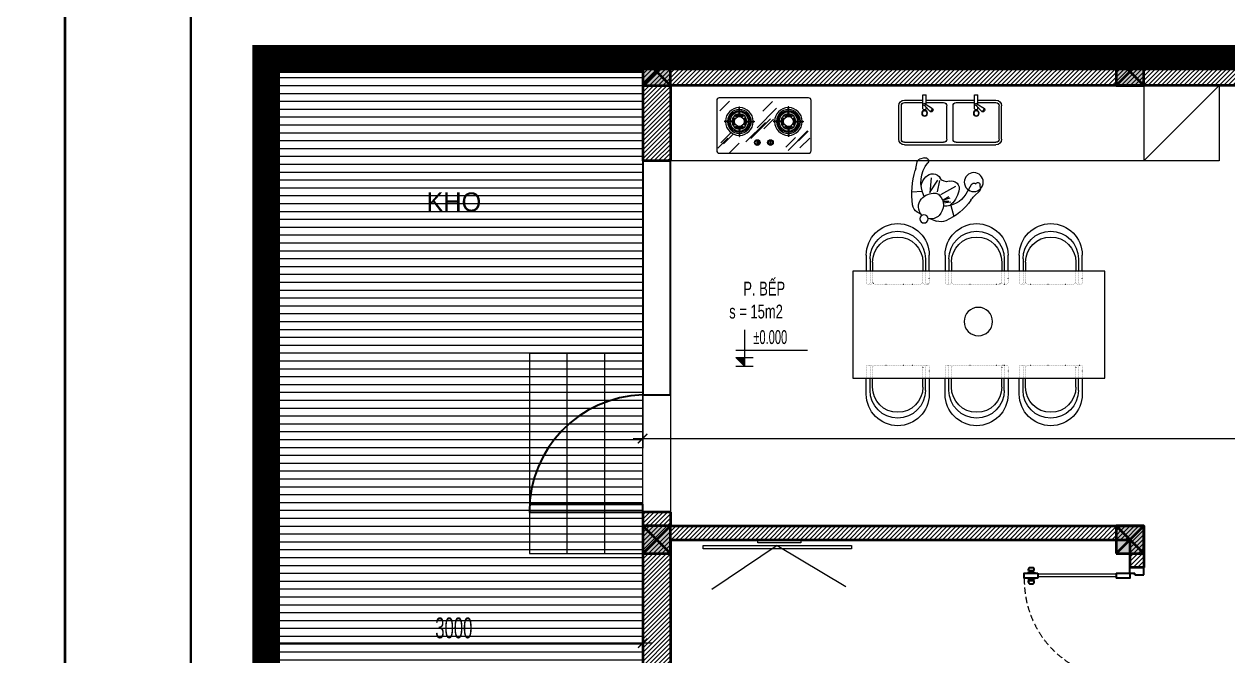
# Model space of a CAD drawing. Header units: inches. Extents: x 274208 to 641690, y -81912 to 129129.
# Drawn here: x 395297 to 404859, y 91968 to 96988 of the extents above; entities that cross this region are included whole.
import ezdxf
from ezdxf.enums import TextEntityAlignment as Align

# ---------------------------------------------------------------- set-up
doc = ezdxf.new("R2010")
doc.units = ezdxf.units.IN
doc.header["$MEASUREMENT"] = 0
doc.header["$PDMODE"] = 3
for name, pattern in [('$1$HIDDEN', [0.375, 0.25, -0.125]), ('DOT', [0.25, 0, -0.25]), ('HIDDEN', [0.375, 0.25, -0.125])]:
    doc.linetypes.add(name, pattern=pattern)
for name, color, linetype, lineweight in [('01.Cut', 255, 'Continuous', 35), ('03.Manh', 251, 'Continuous', 13), ('04.Khuat', 250, 'HIDDEN', 18), ('05.Text', 253, 'Continuous', 18), ('06.betong', 2, 'Continuous', 35), ('07.noithat', 250, 'Continuous', 9), ('08.Dim', 156, 'Continuous', 15), ('09.Hatch', 250, 'Continuous', 5), ('10.Text', 254, 'Continuous', 18), ('11.Khung bo', 32, 'Continuous', 50), ('12.Khung', 36, 'Continuous', 25), ('12.Kinh', 158, 'Continuous', 9), ('DIM', 252, 'Continuous', 20)]:
    doc.layers.add(name, color=color, linetype=linetype, lineweight=lineweight)
for name, color, linetype in [('07.Cua', 75, 'Continuous'), ('NET VUA', 143, 'Continuous'), ('text', 7, 'Continuous')]:
    doc.layers.add(name, color=color, linetype=linetype)
doc.layers.add('Tpl_Bound', color=1, linetype='Continuous', plot=False)
doc.styles.add('AVANTH', font='')
doc.styles.add('TT5_Text Dim', font='hoatbif.shx', dxfattribs={"width": 0.6})
doc.styles.get('AVANTH').set_extended_font_data('.VnAvantH')
doc.dimstyles.new('TT5_Dim 1-75', dxfattribs={"dimscale": 75, "dimtxt": 2.2, "dimasz": 1, "dimexe": 1, "dimexo": 0.5, "dimgap": 0.5, "dimtad": 1, "dimdec": 0, "dimzin": 0, "dimdsep": 46, "dimtxsty": 'TT5_Text Dim', "dimblk": 'ARCHTICK', "dimcen": 0, "dimdle": 1, "dimclrd": 256, "dimclre": 256, "dimclrt": 1, "dimadec": 0, "dimazin": 0, "dimtfac": 0.015, "dimtdec": 0, "dimtix": 1, "dimtmove": 2, "dimatfit": 3, "dimldrblk": 'DOT', "dimfxl": 1, "dimtolj": 1, "dimtzin": 0, "dimlwd": -1, "dimlwe": -1, "dimarcsym": 1})

# ---------------------------------------------------------------- blocks, each defined once
blk = doc.blocks.new('100')
at = {"layer": '11.Khung bo', "const_width": 26.7}
blk.add_lwpolyline([(1860913, -945240), (1860913, -916940), (1896063, -916940), (1896063, -945240)], close=True, dxfattribs=at)
at = {"layer": '12.Khung', "color": 1}
blk.add_lwpolyline([(1901579, -945940), (1901579, -916240), (1859580, -916240), (1859580, -945940)], close=True, dxfattribs=at)
blk = doc.blocks.new('_ARCHTICK')
at = {"color": 0, "linetype": 'ByBlock', "const_width": 0.15}
blk.add_lwpolyline([(-0.5, -0.5), (0.5, 0.5)], dxfattribs=at)
blk = doc.blocks.new('*D84')
at = {"layer": '08.Dim', "transparency": 16777216}
for p, q in [((397210, 92113.1), (397210, 91994.4)), ((400210, 92113.1), (400210, 91994.4)), ((400285, 92069.4), (397135, 92069.4))]:
    blk.add_line(p, q, dxfattribs=at)
at = {"layer": 'Defpoints', "color": 0, "transparency": 16777216}
for p in [(397210, 92150.6), (400210, 92150.6), (397210, 92069.4)]:
    blk.add_point(p, dxfattribs=at)
at = {"layer": '08.Dim', "transparency": 16777216, "xscale": 75, "yscale": 75, "zscale": 75, "rotation": 180}
blk.add_blockref('_ARCHTICK', (397210, 92069.4), dxfattribs=at)
at = {"layer": '08.Dim', "transparency": 16777216, "xscale": 75, "yscale": 75, "zscale": 75}
blk.add_blockref('_ARCHTICK', (400210, 92069.4), dxfattribs=at)
at = {"layer": '08.Dim', "color": 1, "transparency": 16777216, "insert": (398710, 92189.4), "char_height": 165, "attachment_point": 5, "style": 'TT5_Text Dim'}
blk.add_mtext('\\A1;3000', dxfattribs=at)
blk = doc.blocks.new('_DOT')
at = {"color": 1, "linetype": 'ByBlock'}
blk.add_line((-0.5, 0), (-1, 0), dxfattribs=at)
at = {"color": 1, "linetype": 'ByBlock', "const_width": 0.5}
blk.add_lwpolyline([(-0.25, 0, 1), (0.25, 0, 1)], format="xyb", close=True, dxfattribs=at)
blk = doc.blocks.new('\xad3yjrtuktyl')
at = {"layer": '06.betong'}
blk.add_hatch(color=0, dxfattribs=at).paths.add_polyline_path([(-110, -110), (110, -110), (110, 110), (-110, 110)])
at = {"layer": '06.betong', "color": 0}
for p, q in [((-110, 110), (110, -110)), ((-110, -110), (110, 110))]:
    blk.add_line(p, q, dxfattribs=at)
blk.add_lwpolyline([(-110, -110), (110, -110), (110, 110), (-110, 110)], close=True, dxfattribs=at)
blk = doc.blocks.new('BỎNUA')
for p, q in [((-385, -132.5), (-385, 132.5)), ((-198.1, 177.5), (-340, 177.5)), ((212.8, 177.5), (-171.1, 177.5)), ((385.4, 177.5), (239.8, 177.5)), ((430.4, -132.5), (430.4, 132.5)), ((385.4, -177.5), (-340, -177.5))]:
    blk.add_line(p, q)
for centre, start, end in [((-340, 132.5), 90, 180), ((385.4, 132.5), 0, 90), ((-340, -132.5), 180, 270), ((385.4, -132.5), 270, 0)]:
    blk.add_arc(centre, 45, start, end)
at = {"layer": '03.Manh'}
for p, q in [((-198.1, 144.5), (-198.1, 220.2)), ((-171.1, 220.2), (-198.1, 220.2)), ((-171.1, 109.2), (-171.1, 220.2)), ((212.8, 144.5), (212.8, 220.2)), ((239.8, 220.2), (212.8, 220.2)), ((239.8, 109.2), (239.8, 220.2)), ((-365, -132.5), (-365, 132.5)), ((-198.1, 157.5), (-340, 157.5)), ((-190.2, 147.1), (-248.6, 110.1)), ((-248.6, 110.1), (-232, 85.6)), ((-232, 85.6), (-183.2, 134)), ((-198.1, 109.3), (-198.1, 119.3)), ((-25, 157.5), (-171.1, 157.5)), ((0, -132.5), (0, 132.5)), ((50.4, -132.5), (50.4, 132.5)), ((212.8, 157.5), (75.4, 157.5)), ((220.7, 147.1), (162.4, 110.1)), ((162.4, 110.1), (178.9, 85.6)), ((178.9, 85.6), (227.7, 134)), ((212.8, 109.3), (212.8, 119.3)), ((385.4, 157.5), (239.8, 157.5)), ((410.4, -132.5), (410.4, 132.5)), ((-25, -157.5), (-340, -157.5)), ((385.4, -157.5), (75.4, -157.5))]:
    blk.add_line(p, q, dxfattribs=at)
for centre, radius in [((-184.4, 72.9), 23.1), ((-184.7, 142.2), 7.79), ((225.7, 72.9), 23.1), ((226.2, 142.2), 7.79), ((-184.4, 73), 19.5), ((225.7, 73), 19.5)]:
    blk.add_circle(centre, radius, dxfattribs=at)
for centre, radius, start, end in [((-340, 132.5), 25, 90, 180), ((-237, 100.3), 15.5, 140.67854, 288.79758), ((-184.4, 115.5), 14.9, 204.78291, 334.89571), ((-25, 132.5), 25, 0, 90), ((75.4, 132.5), 25, 90, 180), ((173.9, 100.3), 15.5, 140.67854, 288.79758), ((226.5, 115.5), 14.9, 204.78291, 334.89571), ((385.4, 132.5), 25, 0, 90), ((-340, -132.5), 25, 180, 270), ((-25, -132.5), 25, 270, 0), ((75.4, -132.5), 25, 180, 270), ((385.4, -132.5), 25, 270, 0)]:
    blk.add_arc(centre, radius, start, end, dxfattribs=at)
blk = doc.blocks.new('DAU BEP')
for p, q in [((5.5, 102.3), (55.1, 114.7)), ((-69.2, 75.8), (-104, 58.5)), ((157.5, -20.5), (188.1, 65.7)), ((-80.4, -108.4), (-162.3, -93.6)), ((86, -55.7), (144.9, -80.2)), ((89.2, -48.5), (137.7, -52.9)), ((90.6, -57.6), (133.6, -88.8)), ((93.7, -35.1), (154.9, -47.3)), ((-16.6, -104), (-18.6, -223)), ((-16.7, -111.2), (34.4, -210.4)), ((40.3, -115.9), (51.6, -208.5)), ((68.8, -98.7), (180, -175.4)), ((302.3, -198.5), (266.4, -121.3)), ((283.2, -167.6), (283.2, -167.6)), ((283.2, -167.6), (283.2, -167.6)), ((373.6, -156.5), (333.4, -109.9)), ((378.1, -173.2), (371.7, -207.6)), ((373.1, -162), (373.1, -162)), ((-149.2, -285.2), (-142, -339.9)), ((-88.5, -376.2), (-125.6, -361.2))]:
    blk.add_line(p, q)
for centre, radius in [((-45.5, 106.9), 33), ((319.9, -221.8), 75.1)]:
    blk.add_circle(centre, radius)
for centre, radius, start, end in [((-2.7, 6.7), 96, 39.40467, 96.05226), ((79.4, 17.9), 99.9, 61.26807, 104.07767), ((-95.5, -301.2), 463.7, 28.89907, 61.26807), ((466.8, -144.3), 631.1, 166.24661, 191.47404), ((-68.3, -13.3), 80.3, 116.44393, 166.24661), ((-2.7, 6.7), 96, 130.22118, 216.42247), ((-17.4, -5.4), 115, 310.66787, 39.40467), ((150.1, -202.2), 248.9, 148.12339, 213.29947), ((28.4, 29.6), 134.6, 216.42247, 267.29807), ((24.4, -54), 50.8, 267.29807, 310.66787), ((89.1, -203.6), 195.5, 24.90257, 87.52367), ((7.4, -163), 201.6, 6.7768, 46.61801), ((479.3, 16.1), 192.8, 208.89912, 220.81537), ((27.3, -143.3), 122, 185.46671, 222.61355), ((149.9, -155.4), 59.8, 244.53727, 15.68167), ((358.4, -169.5), 20, 349.53777, 40.81537), ((-367.2, -313.6), 219.9, 7.41307, 11.47407), ((-4.4, -186.1), 70.4, 214.38367, 323.87747), ((99.3, -261.8), 58, 64.53727, 143.87742), ((325, -187.9), 25.1, 204.90255, 299.06427), ((354.2, -204.4), 17.9, 197.82563, 349.53777), ((-115.6, -336.5), 26.7, 187.41304, 247.95527), ((-79, -352.7), 25.3, 247.95527, 33.29947)]:
    blk.add_arc(centre, radius, start, end)
blk = doc.blocks.new('BEP TU')
at = {"color": 250}
for p, q in [((-285.6, 170.1), (-208.2, 247.5)), ((-131.9, 202.8), (-126.9, 202.8)), ((-131.9, 130), (-131.9, 202.8)), ((-126.9, 130), (-126.9, 202.8)), ((56.8, 166.2), (134.2, 243.5)), ((262.9, 202.8), (257.9, 202.8)), ((257.9, 130), (257.9, 202.8)), ((262.9, 130), (262.9, 202.8)), ((-182.6, 112.8), (-177.4, 107.6)), ((-178.3, 119.8), (-167.5, 109)), ((-164.2, 134), (-153.4, 123.2)), ((-157.2, 138.3), (-152, 133)), ((-106.9, 133), (-101.7, 138.3)), ((-105.5, 123.2), (-94.7, 134)), ((-91.3, 109), (-80.5, 119.8)), ((-81.5, 107.6), (-76.2, 112.8)), ((-37.9, -48.8), (116.9, 106)), ((11.4, 36), (166.2, 190.8)), ((64.7, 27.1), (142.1, 104.5)), ((212.4, 107.6), (207.2, 112.8)), ((222.3, 109), (211.5, 119.8)), ((236.5, 123.2), (225.7, 134)), ((237.9, 133), (232.7, 138.3)), ((288.2, 138.3), (282.9, 133)), ((295.2, 134), (284.4, 123.2)), ((309.3, 119.8), (298.5, 109)), ((313.6, 112.8), (308.4, 107.6)), ((-174.4, 87.6), (-246.3, 87.6)), ((-246.3, 87.6), (-246.3, 82.6)), ((-174.4, 82.6), (-246.3, 82.6)), ((-182.6, 57.3), (-177.4, 62.5)), ((-178.3, 50.3), (-167.5, 61.1)), ((-164.2, 36.2), (-153.4, 47)), ((-157.2, 31.9), (-152, 37.1)), ((-131.9, 40.1), (-131.9, -33.4)), ((-126.9, 40.1), (-126.9, -33.4)), ((-106.9, 37.1), (-101.7, 31.9)), ((-105.5, 47), (-94.7, 36.2)), ((-91.3, 61.1), (-80.5, 50.3)), ((-84.5, 87.6), (-10.5, 87.6)), ((-84.5, 82.6), (-10.5, 82.6)), ((-81.5, 62.5), (-76.2, 57.3)), ((-77.4, -77.4), (77.4, 77.4)), ((-10.5, 87.6), (-10.5, 82.6)), ((141.5, 87.6), (141.5, 82.6)), ((215.5, 87.6), (141.5, 87.6)), ((215.5, 82.6), (141.5, 82.6)), ((212.4, 62.5), (207.2, 57.3)), ((222.3, 61.1), (211.5, 50.3)), ((236.5, 47), (225.7, 36.2)), ((237.9, 37.1), (232.7, 31.9)), ((257.9, 40.1), (257.9, -33.4)), ((258.1, -144.4), (412.9, 10.3)), ((262.9, 40.1), (262.9, -33.4)), ((288.2, 31.9), (282.9, 37.1)), ((295.2, 36.2), (284.4, 47)), ((309.3, 50.3), (298.5, 61.1)), ((305.3, 87.6), (377.3, 87.6)), ((305.3, 82.6), (377.3, 82.6)), ((313.6, 57.3), (308.4, 62.5)), ((341, -69.5), (418.4, 7.9)), ((377.3, 87.6), (377.3, 82.6)), ((-299.4, -125.7), (-222, -48.3)), ((-276.7, -84.3), (-199.3, -6.9)), ((-255, -93.2), (-177.6, -15.8)), ((-208.6, -165.1), (-131.2, -87.8)), ((-131.9, -33.4), (-126.9, -33.4)), ((9.1, -66.9), (9.1, -97.6)), ((17.1, -66.9), (17.1, -97.6)), ((113.8, -66.9), (113.8, -97.6)), ((121.8, -66.9), (121.8, -97.6)), ((240.3, -118.8), (317.7, -41.4)), ((262.9, -33.4), (257.9, -33.4)), ((351.8, -124.7), (429.2, -47.3))]:
    blk.add_line(p, q, dxfattribs=at)
blk.add_lwpolyline([(-289.5, -166.7), (420.5, -166.7, 0.414214), (440.5, -146.7), (440.5, 253.3, 0.414214), (420.5, 273.3), (-289.5, 273.3, 0.414214), (-309.5, 253.3), (-309.5, -146.7, 0.414214)], format="xyb", close=True)
for centre, radius in [((-200.1, 124.6), 3.58), ((-194.2, 133.7), 3.58), ((-129.4, 85.1), 39), ((260.4, 85.1), 39), ((333.3, 117), 3.58), ((337.4, 106.3), 3.58), ((13.1, -82.3), 22.5), ((117.8, -82.3), 22.5)]:
    blk.add_circle(centre, radius, dxfattribs=at)
for centre, radius, start, end in [((-129.4, 85.1), 110, 91.30229, 178.69771), ((-129.4, 85.1), 110, 1.30229, 88.69771), ((260.4, 85.1), 110, 91.30229, 178.69771), ((260.4, 85.1), 110, 1.30229, 88.69771), ((-129.4, 85.1), 95, 91.59175, 178.40825), ((-129.4, 85.1), 85, 91.68541, 178.31459), ((-129.4, 85.1), 75, 91.91021, 178.08979), ((-129.4, 85.1), 60, 92.38802, 177.61199), ((-129.4, 85.1), 53, 154.85388, 177.29637), ((-129.4, 85.1), 45, 147.83959, 176.81526), ((-129.4, 85.1), 45, 93.18474, 122.16041), ((-129.4, 85.1), 53, 92.70363, 115.14612), ((-129.4, 130.3), 2.52, 186.73538, 353.26462), ((-129.4, 85.1), 85, 1.68541, 88.31459), ((-129.4, 85.1), 75, 1.91021, 88.08979), ((-129.4, 85.1), 60, 2.38801, 87.61198), ((-129.4, 85.1), 53, 64.85388, 87.29637), ((-129.4, 85.1), 45, 57.83959, 86.81526), ((-129.4, 85.1), 95, 1.59175, 88.40825), ((-129.4, 85.1), 45, 3.18474, 32.16041), ((-129.4, 85.1), 53, 2.70363, 25.14612), ((260.4, 85.1), 95, 91.59175, 178.40825), ((260.4, 85.1), 85, 91.68541, 178.31459), ((260.4, 85.1), 75, 91.91021, 178.08979), ((260.4, 85.1), 60, 92.38802, 177.61199), ((260.4, 85.1), 53, 154.85388, 177.29637), ((260.4, 85.1), 45, 147.83959, 176.81526), ((260.4, 85.1), 45, 93.18474, 122.16041), ((260.4, 85.1), 53, 92.70363, 115.14612), ((260.4, 130.2), 2.51, 183.95794, 356.04206), ((260.4, 85.1), 85, 1.68541, 88.31459), ((260.4, 85.1), 75, 1.91021, 88.08979), ((260.4, 85.1), 60, 2.38801, 87.61198), ((260.4, 85.1), 53, 64.85388, 87.29637), ((260.4, 85.1), 45, 57.83959, 86.81526), ((260.4, 85.1), 95, 1.59175, 88.40825), ((260.4, 85.1), 45, 3.18474, 32.16041), ((260.4, 85.1), 53, 2.70363, 25.14612), ((-129.4, 85.1), 110, 181.30229, 268.69771), ((-129.4, 85.1), 95, 181.59175, 268.40825), ((-129.4, 85.1), 85, 181.68541, 268.31459), ((-129.4, 85.1), 75, 181.91021, 268.08979), ((-129.4, 85.1), 60, 182.38801, 267.61198), ((-129.4, 85.1), 53, 182.70363, 205.14612), ((-175.2, 85.1), 2.64, 288.75105, 71.24895), ((-129.4, 85.1), 45, 183.18474, 212.16041), ((-129.4, 85.1), 45, 237.83959, 266.81526), ((-129.4, 85.1), 53, 244.85388, 267.29637), ((-129.4, 39.1), 2.69, 21.78852, 158.21148), ((-129.4, 85.1), 75, 271.91021, 358.08979), ((-129.4, 85.1), 60, 272.38802, 357.61199), ((-129.4, 85.1), 85, 271.68541, 358.31459), ((-129.4, 85.1), 110, 271.30229, 358.69771), ((-129.4, 85.1), 45, 273.18474, 302.16041), ((-129.4, 85.1), 53, 272.70363, 295.14612), ((-129.4, 85.1), 95, 271.59175, 358.40825), ((-129.4, 85.1), 45, 327.83959, 356.81526), ((-83.6, 85.1), 2.67, 110.55069, 249.44931), ((-129.4, 85.1), 53, 334.85388, 357.29637), ((260.4, 85.1), 110, 181.30229, 268.69771), ((260.4, 85.1), 95, 181.59175, 268.40825), ((260.4, 85.1), 85, 181.68541, 268.31459), ((260.4, 85.1), 75, 181.91021, 268.08979), ((260.4, 85.1), 60, 182.38801, 267.61198), ((260.4, 85.1), 53, 182.70363, 205.14612), ((214.7, 85.1), 2.63, 288.41197, 71.58803), ((260.4, 85.1), 45, 183.18474, 212.16041), ((260.4, 85.1), 45, 237.83959, 266.81526), ((260.4, 85.1), 53, 244.85388, 267.29637), ((260.4, 39.3), 2.63, 17.94181, 162.05819), ((260.4, 85.1), 85, 271.68541, 358.31459), ((260.4, 85.1), 75, 271.91021, 358.08979), ((260.4, 85.1), 60, 272.38802, 357.61199), ((260.4, 85.1), 110, 271.30229, 358.69771), ((260.4, 85.1), 45, 273.18474, 302.16041), ((260.4, 85.1), 53, 272.70363, 295.14612), ((260.4, 85.1), 95, 271.59175, 358.40825), ((260.4, 85.1), 45, 327.83959, 356.81526), ((306, 85.1), 2.58, 104.29448, 255.70552), ((260.4, 85.1), 53, 334.85388, 357.29637), ((13.1, -82.3), 18.5, 111.32369, 248.67631), ((7.1, -66.9), 2, 0, 111.32369), ((19.1, -66.9), 2, 68.67631, 180), ((13.1, -82.3), 18.5, 291.32369, 68.67631), ((117.8, -82.3), 18.5, 111.32369, 248.67631), ((111.8, -66.9), 2, 0, 111.32369), ((123.8, -66.9), 2, 68.67631, 180), ((117.8, -82.3), 18.5, 291.32369, 68.67631), ((7.1, -97.6), 2, 248.67631, 0), ((19.1, -97.6), 2, 180, 291.32369), ((111.8, -97.6), 2, 248.67631, 0), ((123.8, -97.6), 2, 180, 291.32369)]:
    blk.add_arc(centre, radius, start, end, dxfattribs=at)
blk = doc.blocks.new('tivias')
at = {"layer": '03.Manh'}
for points in [[(39.8, -539), (39.8, 509.5), (64.3, 509.5), (64.3, -539)], [(0, 152.3), (22.7, 152.3), (22.7, -152.3), (0, -152.3)]]:
    blk.add_lwpolyline(points, close=True, dxfattribs=at)
at = {"layer": '09.Hatch'}
for q in [(331.1, 470), (350.5, -475.9)]:
    blk.add_line((39.8, -14.7), q, dxfattribs=at)
blk = doc.blocks.new('CUA D110920')
at = {"layer": '04.Khuat', "ltscale": 200}
blk.add_arc((775004.5, 2440213.5), 786, 178.84706, 273.87454, dxfattribs=at)
at = {"layer": '12.Kinh'}
for p, q in [((774947.6, 2440260), (774327.6, 2440260)), ((774947.6, 2440238.7), (774327.6, 2440238.7))]:
    blk.add_line(p, q, dxfattribs=at)
at = {"layer": 'NET VUA'}
for p, q in [((774259, 2440314.3), (774289.9, 2440314.3)), ((775057.6, 2440269.4), (775057.6, 2440314.4)), ((775057.6, 2440314.4), (775167.6, 2440314.4)), ((775167.6, 2440254.4), (775167.6, 2440314.4)), ((774255.6, 2440273.9), (774244.9, 2440271.7)), ((774244.9, 2440271.7), (774244.9, 2440269.4)), ((774244.9, 2440227), (774244.9, 2440229.4)), ((774255.6, 2440224.8), (774244.9, 2440227)), ((774251.4, 2440289.2), (774297.5, 2440289.2)), ((774251.4, 2440209.5), (774297.5, 2440209.5)), ((774255.6, 2440276.6), (774293.3, 2440276.6)), ((774255.6, 2440276.6), (774255.6, 2440273.9)), ((774255.6, 2440222.1), (774255.6, 2440224.8)), ((774255.6, 2440222.1), (774293.3, 2440222.1)), ((774258.4, 2440289.2), (774258.4, 2440276.6)), ((774258.4, 2440209.5), (774258.4, 2440222.1)), ((774290.4, 2440289.2), (774290.4, 2440276.6)), ((774290.4, 2440209.5), (774290.4, 2440222.1)), ((774293.3, 2440276.6), (774293.3, 2440273.9)), ((774293.3, 2440273.9), (774304, 2440271.7)), ((774293.3, 2440224.8), (774304, 2440227)), ((774293.3, 2440222.1), (774293.3, 2440224.8)), ((774304, 2440271.7), (774304, 2440269.4)), ((774304, 2440227), (774304, 2440229.4)), ((774327.6, 2440269.4), (774327.6, 2440229.4)), ((774947.6, 2440269.4), (774947.6, 2440229.4)), ((775057.6, 2440269.4), (775097.6, 2440269.4)), ((775097.6, 2440254.4), (775097.6, 2440269.4)), ((775097.6, 2440254.4), (775167.6, 2440254.4)), ((774259, 2440184.5), (774289.9, 2440184.5)), ((775097.6, 2439444.4), (775167.6, 2439444.4)), ((775097.6, 2439444.4), (775097.6, 2439429.4)), ((775167.6, 2439444.4), (775167.6, 2439384.4)), ((775057.6, 2439429.4), (775057.6, 2439384.4)), ((775057.6, 2439429.4), (775097.6, 2439429.4)), ((775057.6, 2439384.4), (775167.6, 2439384.4))]:
    blk.add_line(p, q, dxfattribs=at)
for points in [[(774327.6, 2440229.4), (774217.6, 2440229.4), (774217.6, 2440269.4), (774327.6, 2440269.4)], [(774947.6, 2440269.4), (775057.6, 2440269.4), (775057.6, 2440229.4), (774947.6, 2440229.4)]]:
    blk.add_lwpolyline(points, dxfattribs=at)
for centre, start, end in [((774274.4, 2440295.9), 130.01756, 196.13295), ((774274.4, 2440295.9), 343.86705, 49.98244), ((774274.4, 2440202.8), 163.86705, 229.98244), ((774274.4, 2440202.8), 310.01756, 16.13295)]:
    blk.add_arc(centre, 24, start, end, dxfattribs=at)
blk = doc.blocks.new('rtrtr')
for p, q in [((1188583.6, 32411.3), (1188711.3, 32411.3)), ((1188613.9, 32381.3), (1188711.3, 32381.3)), ((1188639.8, 32361.3), (1188711.3, 32361.3)), ((1189689, 32411.3), (1189561.3, 32411.3)), ((1189658.7, 32381.3), (1189561.3, 32381.3)), ((1189632.8, 32361.3), (1189561.3, 32361.3)), ((1188613.9, 31941.3), (1188711.3, 31941.3)), ((1188639.8, 31961.3), (1188711.3, 31961.3)), ((1189632.8, 31961.3), (1189561.3, 31961.3)), ((1189658.7, 31941.3), (1189561.3, 31941.3)), ((1188711.3, 31911.3), (1188583.6, 31911.3)), ((1189561.3, 31911.3), (1189689, 31911.3)), ((1188583.6, 31784.9), (1188711.3, 31784.9)), ((1188613.9, 31754.9), (1188711.3, 31754.9)), ((1189689, 31784.9), (1189561.3, 31784.9)), ((1189658.7, 31754.9), (1189561.3, 31754.9)), ((1188639.8, 31734.9), (1188711.3, 31734.9)), ((1189632.8, 31734.9), (1189561.3, 31734.9)), ((1188711.3, 31284.9), (1188583.6, 31284.9)), ((1188613.9, 31314.9), (1188711.3, 31314.9)), ((1188639.8, 31334.9), (1188711.3, 31334.9)), ((1189632.8, 31334.9), (1189561.3, 31334.9)), ((1189658.7, 31314.9), (1189561.3, 31314.9)), ((1189561.3, 31284.9), (1189689, 31284.9)), ((1188583.6, 31196), (1188711.3, 31196)), ((1189689, 31196), (1189561.3, 31196)), ((1188613.9, 31166), (1188711.3, 31166)), ((1188639.8, 31146), (1188711.3, 31146)), ((1189658.7, 31166), (1189561.3, 31166)), ((1189632.8, 31146), (1189561.3, 31146)), ((1188711.3, 30696), (1188583.6, 30696)), ((1188613.9, 30726), (1188711.3, 30726)), ((1188639.8, 30746), (1188711.3, 30746)), ((1189632.8, 30746), (1189561.3, 30746)), ((1189658.7, 30726), (1189561.3, 30726)), ((1189561.3, 30696), (1189689, 30696))]:
    blk.add_line(p, q)
at = {"linetype": 'DOT', "ltscale": 20}
for p, q in [((1188712.3, 32411.3), (1188803.9, 32411.3)), ((1188712.3, 32381.3), (1188803.9, 32381.3)), ((1188712.3, 32361.3), (1188803.9, 32361.3)), ((1188813.9, 32401.3), (1188813.9, 32371.3)), ((1188813.9, 32341.3), (1188813.9, 31981.3)), ((1189458.7, 32401.3), (1189458.7, 32371.3)), ((1189458.7, 32341.3), (1189458.7, 31981.3)), ((1189560.3, 32411.3), (1189468.7, 32411.3)), ((1189560.3, 32381.3), (1189468.7, 32381.3)), ((1189560.3, 32361.3), (1189468.7, 32361.3)), ((1188712.3, 31961.3), (1188803.9, 31961.3)), ((1188712.3, 31941.3), (1188803.9, 31941.3)), ((1188813.9, 31951.3), (1188813.9, 31921.3)), ((1189458.7, 31951.3), (1189458.7, 31921.3)), ((1189560.3, 31961.3), (1189468.7, 31961.3)), ((1189560.3, 31941.3), (1189468.7, 31941.3)), ((1188803.9, 31911.3), (1188712.3, 31911.3)), ((1189468.7, 31911.3), (1189560.3, 31911.3)), ((1188712.3, 31784.9), (1188803.9, 31784.9)), ((1188712.3, 31754.9), (1188803.9, 31754.9)), ((1188813.9, 31774.9), (1188813.9, 31744.9)), ((1189458.7, 31774.9), (1189458.7, 31744.9)), ((1189560.3, 31784.9), (1189468.7, 31784.9)), ((1189560.3, 31754.9), (1189468.7, 31754.9)), ((1188712.3, 31734.9), (1188803.9, 31734.9)), ((1188813.9, 31714.9), (1188813.9, 31354.9)), ((1189458.7, 31714.9), (1189458.7, 31354.9)), ((1189560.3, 31734.9), (1189468.7, 31734.9)), ((1188712.3, 31334.9), (1188803.9, 31334.9)), ((1188712.3, 31314.9), (1188803.9, 31314.9)), ((1188803.9, 31284.9), (1188712.3, 31284.9)), ((1188813.9, 31324.9), (1188813.9, 31294.9)), ((1189458.7, 31324.9), (1189458.7, 31294.9)), ((1189560.3, 31334.9), (1189468.7, 31334.9)), ((1189560.3, 31314.9), (1189468.7, 31314.9)), ((1189468.7, 31284.9), (1189560.3, 31284.9)), ((1188712.3, 31196), (1188803.9, 31196)), ((1188813.9, 31186), (1188813.9, 31156)), ((1189458.7, 31186), (1189458.7, 31156)), ((1189560.3, 31196), (1189468.7, 31196)), ((1188712.3, 31166), (1188803.9, 31166)), ((1188712.3, 31146), (1188803.9, 31146)), ((1188813.9, 31126), (1188813.9, 30766)), ((1189458.7, 31126), (1189458.7, 30766)), ((1189560.3, 31166), (1189468.7, 31166)), ((1189560.3, 31146), (1189468.7, 31146)), ((1188712.3, 30746), (1188803.9, 30746)), ((1188712.3, 30726), (1188803.9, 30726)), ((1188803.9, 30696), (1188712.3, 30696)), ((1188813.9, 30736), (1188813.9, 30706)), ((1189458.7, 30736), (1189458.7, 30706)), ((1189560.3, 30746), (1189468.7, 30746)), ((1189560.3, 30726), (1189468.7, 30726)), ((1189468.7, 30696), (1189560.3, 30696))]:
    blk.add_line(p, q, dxfattribs=at)
blk.add_lwpolyline([(1188711.3, 32517.3), (1189561.3, 32517.3), (1189561.3, 30517.3), (1188711.3, 30517.3)], close=True)
blk.add_circle((1189111.6, 31521.1), 112.9)
for centre, radius, start, end in [((1188583.6, 32161.3), 250, 90, 270), ((1188613.9, 32161.3), 220, 90, 270), ((1188639.8, 32161.3), 200, 90, 270), ((1189632.8, 32161.3), 200, 270, 90), ((1189658.7, 32161.3), 220, 270, 90), ((1189689, 32161.3), 250, 270, 90), ((1188583.6, 31534.9), 250, 90, 270), ((1188613.9, 31534.9), 220, 90, 270), ((1189658.7, 31534.9), 220, 270, 90), ((1189689, 31534.9), 250, 270, 90), ((1188639.8, 31534.9), 200, 90, 270), ((1189632.8, 31534.9), 200, 270, 90), ((1188583.6, 30946), 250, 90, 270), ((1189689, 30946), 250, 270, 90), ((1188613.9, 30946), 220, 90, 270), ((1188639.8, 30946), 200, 90, 270), ((1189632.8, 30946), 200, 270, 90), ((1189658.7, 30946), 220, 270, 90)]:
    blk.add_arc(centre, radius, start, end)
for centre, radius, start, end in [((1188793.9, 32341.3), 20, 360, 90), ((1188803.9, 32401.3), 10, 360, 90), ((1188803.9, 32391.3), 10, 270, 360), ((1188803.9, 32371.3), 10, 270, 360), ((1189468.7, 32401.3), 10, 90, 180), ((1189468.7, 32391.3), 10, 180, 270), ((1189468.7, 32371.3), 10, 180, 270), ((1189478.7, 32341.3), 20, 90, 180), ((1188793.9, 31981.3), 20, 270, 360), ((1188803.9, 31951.3), 10, 360, 90), ((1188803.9, 31931.3), 10, 360, 90), ((1189478.7, 31981.3), 20, 180, 270), ((1189468.7, 31951.3), 10, 90, 180), ((1189468.7, 31931.3), 10, 90, 180), ((1188803.9, 31921.3), 10, 270, 360), ((1189468.7, 31921.3), 10, 180, 270), ((1188803.9, 31774.9), 10, 360, 90), ((1188803.9, 31764.9), 10, 270, 360), ((1189468.7, 31774.9), 10, 90, 180), ((1189468.7, 31764.9), 10, 180, 270), ((1188793.9, 31714.9), 20, 360, 90), ((1188803.9, 31744.9), 10, 270, 360), ((1189468.7, 31744.9), 10, 180, 270), ((1189478.7, 31714.9), 20, 90, 180), ((1188793.9, 31354.9), 20, 270, 360), ((1188803.9, 31324.9), 10, 360, 90), ((1188803.9, 31304.9), 10, 360, 90), ((1188803.9, 31294.9), 10, 270, 360), ((1189478.7, 31354.9), 20, 180, 270), ((1189468.7, 31324.9), 10, 90, 180), ((1189468.7, 31304.9), 10, 90, 180), ((1189468.7, 31294.9), 10, 180, 270), ((1188803.9, 31186), 10, 360, 90), ((1188803.9, 31176), 10, 270, 360), ((1189468.7, 31186), 10, 90, 180), ((1189468.7, 31176), 10, 180, 270), ((1188793.9, 31126), 20, 360, 90), ((1188803.9, 31156), 10, 270, 360), ((1189468.7, 31156), 10, 180, 270), ((1189478.7, 31126), 20, 90, 180), ((1188793.9, 30766), 20, 270, 360), ((1188803.9, 30736), 10, 360, 90), ((1188803.9, 30716), 10, 360, 90), ((1188803.9, 30706), 10, 270, 360), ((1189478.7, 30766), 20, 180, 270), ((1189468.7, 30736), 10, 90, 180), ((1189468.7, 30716), 10, 90, 180), ((1189468.7, 30706), 10, 180, 270)]:
    blk.add_arc(centre, radius, start, end, dxfattribs=at)
blk = doc.blocks.new('A$C4E7C6F34')
at = {"layer": 'DIM'}
blk.add_hatch(color=256, dxfattribs=at).paths.add_polyline_path([(-38, 0), (-38, 138), (-178, 138)])
for p, q in [((-38, 576), (-38, 0)), ((964, 248), (-178, 248)), ((-178, 138), (101, 138)), ((-178, 138), (-38, 0)), ((-178, 0), (101, 0))]:
    blk.add_line(p, q, dxfattribs=at)
at = {"layer": 'text', "style": 'TT5_Text Dim', "flags": 8}
blk.add_attdef('%%P0.000', text='', height=220, dxfattribs=at).set_placement((102, 461), align=Align.MIDDLE_LEFT)
blk = doc.blocks.new('mb')
at = {"layer": '09.Hatch'}
h = blk.add_hatch(dxfattribs=at)
h.set_pattern_fill('ANSI31', color=256, scale=200)
h.set_pattern_definition([(45, (366040.398, 93497.585), (-17.67767, 17.67767), [])])
h.paths.add_polyline_path([(366040.4, 100497.6), (366040.4, 99677.6), (366260.4, 99677.6), (366260.4, 100277.6), (369800.4, 100277.6), (376100.4, 100277.6), (376100.4, 100027.6), (376320.4, 100027.6), (376320.4, 100277.6), (377320.4, 100277.6), (378040.4, 100277.6), (378040.4, 100497.6), (369800.4, 100497.6)])
h.paths.add_polyline_path([(366040.4, 93497.6), (367860.4, 93497.6), (367860.4, 93717.6), (366260.4, 93717.6), (366260.4, 96667.6), (369910.4, 96667.6), (369910.4, 96447.6), (370020.4, 96447.6), (370020.4, 96777.6), (366260.4, 96777.6), (366260.4, 96887.6), (366040.4, 96887.6)])
h.paths.add_polyline_path([(369910.4, 93717.6), (369160.4, 93717.6), (369160.4, 93497.6), (371020.4, 93497.6), (371020.4, 93717.6), (370020.4, 93717.6), (370020.4, 95017.6), (372020.4, 95017.6), (372020.4, 95127.6), (370020.4, 95127.6), (370020.4, 95517.6), (369910.4, 95517.6)])
h.paths.add_polyline_path([(373580.4, 93497.6), (373580.4, 93717.6), (373040.4, 93717.6), (373040.4, 96557.6), (372930.4, 96557.6), (372930.4, 95127.6), (372820.4, 95127.6), (372820.4, 95017.6), (372930.4, 95017.6), (372930.4, 93717.6), (371620.4, 93717.6), (371620.4, 93497.6)])
h.paths.add_polyline_path([(377540.4, 93497.6), (378340.4, 93497.6), (378340.4, 93717.6), (377540.4, 93717.6), (377540.4, 94447.6), (377320.4, 94447.6), (377320.4, 93717.6), (376780.4, 93717.6), (376780.4, 93497.6)])
h.paths.add_polyline_path([(377320.4, 96557.6), (377320.4, 96047.6), (377540.4, 96047.6), (377540.4, 96777.6), (376320.4, 96777.6), (376320.4, 97027.6), (376100.4, 97027.6), (376100.4, 96557.6)])
at = {"layer": '01.Cut'}
for p, q in [((369800.4, 100277.6), (366260.4, 100277.6)), ((366260.4, 100277.6), (366260.4, 99677.6)), ((366260.4, 99677.6), (366040.4, 99677.6)), ((366260.4, 96887.6), (366040.4, 96887.6)), ((366260.4, 96887.6), (366260.4, 96777.6)), ((366260.4, 96777.6), (370020.4, 96777.6)), ((370020.4, 96777.6), (370020.4, 96447.6)), ((366260.4, 96667.6), (366260.4, 93717.6)), ((366260.4, 96667.6), (369910.4, 96667.6)), ((369910.4, 96667.6), (369910.4, 96447.6)), ((370020.4, 96447.6), (369910.4, 96447.6))]:
    blk.add_line(p, q, dxfattribs=at)
for points in [[(369800.4, 100497.6), (366040.4, 100497.6), (366040.4, 99677.6)], [(378040.4, 100277.6), (378040.4, 100497.6), (369800.4, 100497.6)], [(377320.4, 100277.6), (377320.4, 100277.6), (376320.4, 100277.6), (376320.4, 100027.6), (376100.4, 100027.6), (376100.4, 100277.6), (369800.4, 100277.6)], [(366040.4, 96887.6), (366040.4, 93497.6), (367860.4, 93497.6)]]:
    blk.add_lwpolyline(points, dxfattribs=at)
at = {"layer": '03.Manh'}
for p, q in [((370020.4, 100277.6), (370020.4, 99677.6)), ((370020.4, 99677.6), (370620.4, 100277.6)), ((370620.4, 100277.6), (370620.4, 99677.6)), ((370620.4, 99677.6), (366260.4, 99677.6))]:
    blk.add_line(p, q, dxfattribs=at)
for points in [[(366040.4, 98147.6), (365140.4, 98147.6), (365140.4, 96557.6), (366040.4, 96557.6)], [(365440.4, 96557.6), (365440.4, 98147.6)], [(365740.4, 96557.6), (365740.4, 98147.6)]]:
    blk.add_lwpolyline(points, dxfattribs=at)
blk.add_lwpolyline([(366040.4, 97817.6), (366260.4, 97817.6), (366260.4, 96887.6), (366040.4, 96887.6)], close=True, dxfattribs=at)
at = {"layer": '07.Cua'}
blk.add_lwpolyline([(366040.4, 97817.6, 0.407368), (365140.4, 96887.6), (366040.4, 96887.6), (366040.4, 96947.6), (365140.4, 96947.6)], format="xyb", dxfattribs=at)
at = {"layer": 'NET VUA'}
blk.add_lwpolyline([(366040.4, 97817.6), (366260.4, 97817.6), (366260.4, 99677.6), (366040.4, 99677.6)], close=True, dxfattribs=at)
at = {"layer": '01.Cut'}
for name, p in [('\xad3yjrtuktyl', (366150.4, 100387.6)), ('\xad3yjrtuktyl', (369910.4, 100387.6)), ('\xad3yjrtuktyl', (366150.4, 96667.6)), ('\xad3yjrtuktyl', (369910.4, 96667.6)), ('CUA D110920', (-405147.2, -2343866.8))]:
    blk.add_blockref(name, p, dxfattribs=at)
at = {"layer": '01.Cut', "xscale": 1.125, "yscale": 1.125, "zscale": 1.125, "rotation": 270}
blk.add_blockref('tivias', (367126.4, 96667.6), dxfattribs=at)
at = {"layer": '07.noithat'}
blk.add_blockref('BEP TU', (366937.7, 99905.6), dxfattribs=at)
at = {"layer": '07.noithat', "xscale": -1}
blk.add_blockref('BỎNUA', (368505.7, 99983.1), dxfattribs=at)
for name, p, rotation in [('DAU BEP', (368330.5, 99319.3), 174.4901302472247), ('rtrtr', (400227.7, 1287512.7), 90)]:
    blk.add_blockref(name, p, dxfattribs=dict(at, rotation=rotation))
at = {"layer": '08.Dim'}
ref = blk.add_blockref('A$C4E7C6F34', (366868.1, 98047.1), dxfattribs=dict(at, xscale=0.5, yscale=0.5, zscale=0.5))
ref.add_attrib('%%P0.000', '%%p0.000', dxfattribs={"layer": 'text', "height": 110, "style": 'TT5_Text Dim', "width": 0.6, "flags": 8}).set_placement((366919.3, 98277.8), align=Align.MIDDLE_LEFT)
at = {"layer": '05.Text', "style": 'TT5_Text Dim', "width": 0.7}
for s, p in [('P. BÕP', (366839.9, 98608.1)), ('s = 15m2', (366727.6, 98425.5))]:
    blk.add_text(s, height=110, dxfattribs=at).set_placement(p)
blk = doc.blocks.new('*D1327')
at = {"layer": '08.Dim', "transparency": 16777216}
for p, q in [((400210, 94114.6), (400210, 93619.5)), ((412310, 94114.6), (412310, 93619.5)), ((400135, 93694.5), (412385, 93694.5))]:
    blk.add_line(p, q, dxfattribs=at)
at = {"layer": 'Defpoints', "color": 0, "transparency": 16777216}
for p in [(400210, 94152.1), (412310, 94152.1), (412310, 93694.5)]:
    blk.add_point(p, dxfattribs=at)
at = {"layer": '08.Dim', "transparency": 16777216, "xscale": 75, "yscale": 75, "zscale": 75, "rotation": 180}
blk.add_blockref('_ARCHTICK', (400210, 93694.5), dxfattribs=at)
at = {"layer": '08.Dim', "transparency": 16777216, "xscale": 75, "yscale": 75, "zscale": 75}
blk.add_blockref('_ARCHTICK', (412310, 93694.5), dxfattribs=at)
at = {"layer": '08.Dim', "color": 1, "transparency": 16777216, "insert": (406260, 93814.5), "char_height": 165, "attachment_point": 5, "style": 'TT5_Text Dim'}
blk.add_mtext('\\A1;12100', dxfattribs=at)

msp = doc.modelspace()

# ---------------------------------------------------------------- hatches: boundary and pattern name
at = {"layer": '09.Hatch'}
h = msp.add_hatch(dxfattribs=at)
h.set_pattern_fill('ANSI31', color=256, scale=500, angle=135)
h.paths.add_polyline_path([(397210, 89721), (400210, 89721), (400210, 96721), (397210, 96721)])
h = msp.add_hatch(dxfattribs=at)
h.set_pattern_fill('ANSI31', color=256, scale=200)
h.paths.add_polyline_path([(400210, 96611), (400210, 96721), (397210, 96721), (397210, 89721), (398165, 89721), (398165, 89831), (397320, 89831), (397320, 96611)])
h.paths.add_polyline_path([(400210, 89721), (400210, 89831), (399365, 89831), (399365, 89721)], flags=17)

# ---------------------------------------------------------------- linework, layer by layer
at = {"layer": '01.Cut'}
for p, q in [((397210, 87721), (397210, 96721)), ((397210, 96721), (420210, 96721))]:
    msp.add_line(p, q, dxfattribs=at)
for points in [[(398165, 89721), (397210, 89721), (397210, 96721), (400210, 96721)], [(398165, 89831), (397320, 89831), (397320, 96611), (400210, 96611)]]:
    msp.add_lwpolyline(points, dxfattribs=at)
at = {"layer": '05.Text', "ltscale": 6}
msp.add_lwpolyline([(353622, 74366.9), (353622, 104066.6), (395621.6, 104066.6), (395621.6, 74366.9)], close=True, dxfattribs=at)
at = {"layer": '08.Dim', "color": 1, "linetype": '$1$HIDDEN', "ltscale": 200, "const_width": 200}
msp.add_lwpolyline([(420210, 96721), (397210, 96721), (397210, 87721)], dxfattribs=at)
at = {"layer": 'Tpl_Bound', "color": 1}
msp.add_lwpolyline([(353622, 74366.9), (353622, 104066.6), (395621.6, 104066.6), (395621.6, 74366.9)], close=True, dxfattribs=at)

# ---------------------------------------------------------------- block references
at = {"layer": '05.Text', "xscale": 0.75, "yscale": 0.75, "zscale": 0.75}
msp.add_blockref('100', (-999063.1, 791246.7), dxfattribs=at)

# ---------------------------------------------------------------- texts
at = {"layer": '10.Text', "color": 4, "style": 'AVANTH'}
msp.add_text('KHO', height=150, dxfattribs=at).set_placement((398492.9, 95500))

# ---------------------------------------------------------------- dimensions: what is measured, and where the dimension line sits
at = {"layer": '08.Dim'}
dim = msp.add_aligned_dim(p1=(400210, 92150.6), p2=(397210, 92150.6), distance=81.2, dimstyle='TT5_Dim 1-75', dxfattribs=at)
dim.commit()
dim.dimension.update_dxf_attribs({"geometry": '*D84', "text_midpoint": (398710, 92189.4)})

# ---------------------------------------------------------------- next in the draw order: block references
msp.add_blockref('mb', (34169.6, -3776.6), dxfattribs=at)

# ---------------------------------------------------------------- next in the draw order: linework, layer by layer
at = {"layer": 'Tpl_Bound', "color": 1}
msp.add_lwpolyline([(395621.6, 81791.8), (395621.6, 104066.6), (427121.3, 104066.6), (427121.3, 81791.8)], close=True, dxfattribs=at)

# ---------------------------------------------------------------- next in the draw order: dimensions: what is measured, and where the dimension line sits
at = {"layer": '08.Dim'}
dim = msp.add_linear_dim(base=(412310, 93694.5), p1=(400210, 94152.1), p2=(412310, 94152.1), dimstyle='TT5_Dim 1-75', dxfattribs=at)
dim.commit()
dim.dimension.update_dxf_attribs({"geometry": '*D1327', "text_midpoint": (406260, 93814.5)})

doc.saveas('drawing.dxf')
